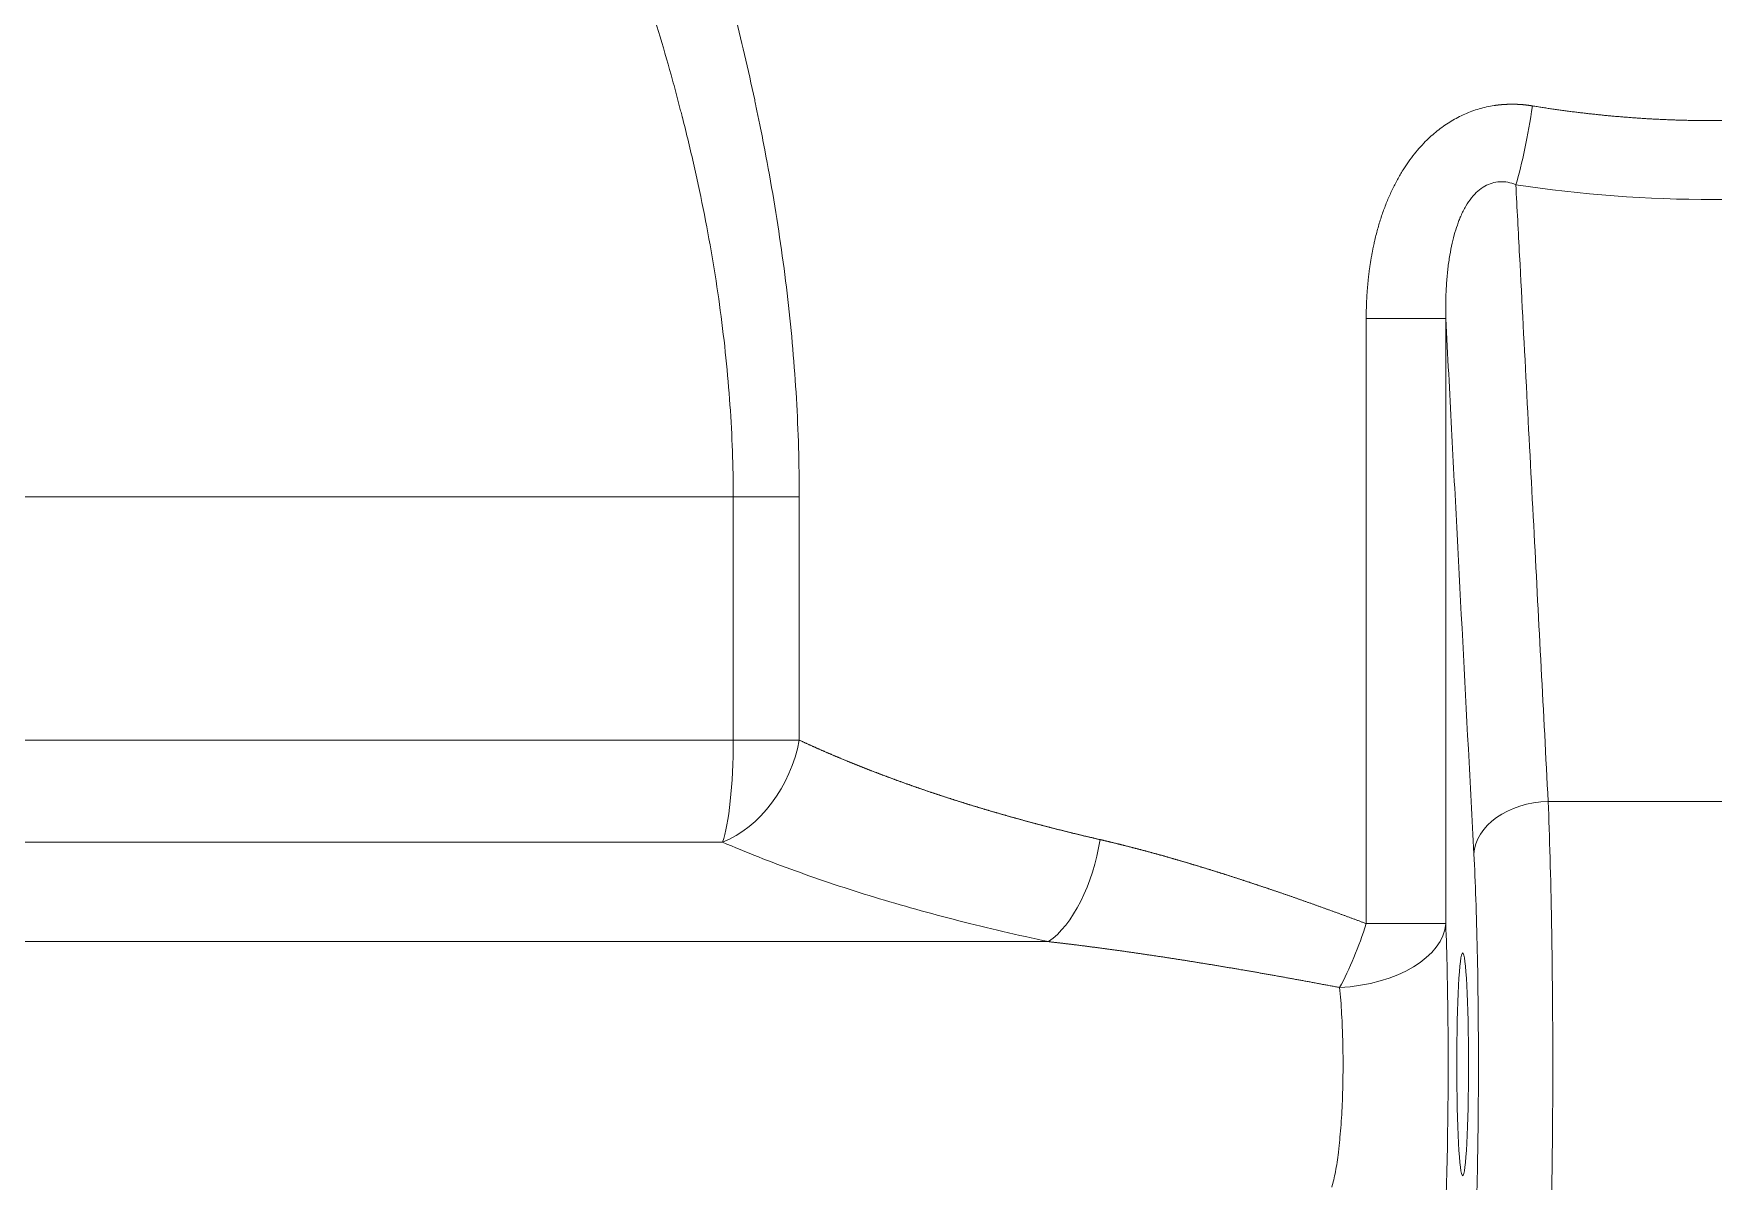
# Model space of a CAD drawing. Header units: millimetres. Extents: x 4664 to 8864, y -38 to 2932.
# Drawn here: x 7849.87 to 7869.52, y 1862 to 1875.44 of the extents above; entities that cross this region are included whole.
import ezdxf

# ---------------------------------------------------------------- set-up
doc = ezdxf.new("R2010")
doc.units = ezdxf.units.MM

msp = doc.modelspace()

# ---------------------------------------------------------------- linework, layer by layer
at = {"lineweight": 5}
for p, q in [((7865.461, 1872.103), (7865.461, 1865.017)), ((7866.392, 1872.103), (7865.461, 1872.103)), ((7866.392, 1865.017), (7866.392, 1872.103)), ((7796.632, 1870.016), (7858.826, 1870.016)), ((7858.053, 1870.016), (7858.053, 1867.166)), ((7858.826, 1867.166), (7858.826, 1870.016)), ((7796.632, 1867.166), (7858.826, 1867.166)), ((7797.159, 1865.971), (7857.928, 1865.971)), ((7866.392, 1865.017), (7865.461, 1865.017)), ((7861.743, 1864.806), (7809.648, 1864.806))]:
    msp.add_line(p, q, dxfattribs=at)
at = {"lineweight": 5, "extrusion": (0, 0, -1)}
for centre, major_axis, ratio, start_param, end_param in [((7867.212, 1874.593), (0.194, 1.291), 0.147239, 1.548635, 2.345114), ((7857.844, 1867.166), (0, -1.306), 0.160054, 4.712389, 5.867354), ((7857.844, 1867.166), (0.512, 1.201), 0.723925, 1.271257, 2.525329), ((7867.59, 1865.832), (0.869, 0.046), 0.706622, 3.215624, 4.749405), ((7861.688, 1866.001), (0.269, 1.278), 0.496345, 1.46651, 2.660432), ((7865.088, 1865.017), (-0.424, -1.235), 0.271308, 4.619582, 5.266853), ((7865.088, 1865.017), (-1.305, -0.048), 0.574398, 3.205572, 4.686148)]:
    msp.add_ellipse(centre, major_axis=major_axis, ratio=ratio, start_param=start_param, end_param=end_param, dxfattribs=at)
msp.add_ellipse((7866.589, 1863.37), major_axis=(0, 1.306), ratio=0.052408, dxfattribs=at)
at = {"lineweight": 5}
for points, knots in [([(7858.826, 1870.016), (7858.826, 1870.207), (7858.82, 1870.591), (7858.795, 1871.168), (7858.753, 1871.746), (7858.695, 1872.326), (7858.62, 1872.908), (7858.53, 1873.492), (7858.46, 1873.882), (7858.404, 1874.175), (7858.385, 1874.273), (7858.355, 1874.419), (7858.34, 1874.493), (7858.322, 1874.578), (7858.313, 1874.621), (7858.308, 1874.643), (7858.306, 1874.653), (7858.305, 1874.659), (7858.304, 1874.661), (7858.304, 1874.663), (7858.304, 1874.663), (7858.304, 1874.664), (7858.304, 1874.664), (7858.304, 1874.664), (7858.304, 1874.664), (7858.304, 1874.664), (7858.266, 1874.84), (7858.187, 1875.193), (7858.059, 1875.722), (7857.922, 1876.251), (7857.825, 1876.604), (7857.726, 1876.957), (7857.675, 1877.133), (7857.571, 1877.486), (7857.518, 1877.662), (7857.411, 1878.015), (7857.357, 1878.191), (7857.274, 1878.455), (7857.232, 1878.588), (7857.183, 1878.742), (7857.159, 1878.819), (7857.147, 1878.858), (7857.14, 1878.877), (7857.137, 1878.886), (7857.136, 1878.891), (7857.135, 1878.894), (7857.135, 1878.895), (7857.134, 1878.895), (7857.134, 1878.896), (7857.134, 1878.896), (7857.134, 1878.896), (7857.134, 1878.896), (7857.03, 1879.224), (7856.925, 1879.548), (7856.77, 1880.026), (7856.667, 1880.342), (7856.516, 1880.809), (7856.369, 1881.269), (7856.226, 1881.721), (7856.135, 1882.018), (7856.068, 1882.239), (7856.035, 1882.349), (7855.998, 1882.476), (7855.979, 1882.54), (7855.97, 1882.572), (7855.965, 1882.587), (7855.963, 1882.595), (7855.962, 1882.599), (7855.961, 1882.601), (7855.961, 1882.602), (7855.961, 1882.603), (7855.961, 1882.603), (7855.961, 1882.603), (7855.875, 1882.899), (7855.796, 1883.186), (7855.653, 1883.738), (7855.59, 1884.005), (7855.48, 1884.518), (7855.434, 1884.764), (7855.361, 1885.238), (7855.334, 1885.464), (7855.318, 1885.681)], [0, 0, 0, 0, 0.03125, 0.0625, 0.09375, 0.125, 0.15625, 0.1875, 0.21875, 0.21875, 0.234375, 0.234375, 0.242187, 0.246094, 0.248047, 0.249023, 0.249512, 0.249756, 0.249878, 0.249939, 0.249969, 0.249985, 0.249992, 0.249996, 0.249996, 0.25, 0.25, 0.28125, 0.3125, 0.34375, 0.375, 0.375, 0.40625, 0.40625, 0.4375, 0.4375, 0.46875, 0.46875, 0.484375, 0.492187, 0.496094, 0.498047, 0.499023, 0.499512, 0.499756, 0.499878, 0.499939, 0.499969, 0.499985, 0.499992, 0.499992, 0.5, 0.5, 0.5625, 0.5625, 0.59375, 0.625, 0.65625, 0.6875, 0.71875, 0.71875, 0.734375, 0.742187, 0.746094, 0.748047, 0.749023, 0.749512, 0.749756, 0.749878, 0.749939, 0.749969, 0.749969, 0.75, 0.75, 0.8125, 0.8125, 0.875, 0.875, 0.9375, 0.9375, 1, 1, 1, 1]), ([(7854.185, 1884.588), (7854.195, 1884.505), (7854.206, 1884.418), (7854.234, 1884.237), (7854.25, 1884.143), (7854.288, 1883.946), (7854.309, 1883.844), (7854.357, 1883.631), (7854.383, 1883.52), (7854.441, 1883.29), (7854.473, 1883.171), (7854.542, 1882.923), (7854.579, 1882.794), (7854.66, 1882.528), (7854.703, 1882.39), (7854.773, 1882.176), (7854.797, 1882.103), (7854.834, 1881.992), (7854.853, 1881.936), (7854.876, 1881.87), (7854.887, 1881.837), (7854.893, 1881.82), (7854.896, 1881.812), (7854.897, 1881.808), (7854.898, 1881.806), (7854.898, 1881.805), (7854.898, 1881.804), (7854.898, 1881.804), (7854.898, 1881.804), (7854.898, 1881.804), (7854.898, 1881.804), (7854.898, 1881.804), (7854.898, 1881.804), (7854.914, 1881.758), (7854.948, 1881.661), (7855.005, 1881.501), (7855.068, 1881.324), (7855.138, 1881.131), (7855.215, 1880.921), (7855.299, 1880.694), (7855.36, 1880.531), (7855.408, 1880.404), (7855.432, 1880.339), (7855.462, 1880.261), (7855.477, 1880.222), (7855.484, 1880.202), (7855.488, 1880.192), (7855.49, 1880.187), (7855.491, 1880.185), (7855.491, 1880.184), (7855.491, 1880.183), (7855.492, 1880.183), (7855.492, 1880.183), (7855.492, 1880.182), (7855.492, 1880.182), (7855.492, 1880.182), (7855.529, 1880.083), (7855.566, 1879.987), (7855.637, 1879.801), (7855.671, 1879.711), (7855.738, 1879.536), (7855.77, 1879.452), (7855.832, 1879.29), (7855.862, 1879.212), (7855.918, 1879.063), (7855.973, 1878.921), (7856.046, 1878.728), (7856.09, 1878.613), (7856.12, 1878.533), (7856.135, 1878.494), (7856.151, 1878.451), (7856.159, 1878.43), (7856.163, 1878.419), (7856.165, 1878.414), (7856.166, 1878.412), (7856.167, 1878.41), (7856.167, 1878.41), (7856.167, 1878.409), (7856.167, 1878.409), (7856.167, 1878.409), (7856.167, 1878.409), (7856.167, 1878.409), (7856.167, 1878.409), (7856.167, 1878.409), (7856.233, 1878.233), (7856.297, 1878.062), (7856.42, 1877.726), (7856.48, 1877.563), (7856.594, 1877.245), (7856.649, 1877.091), (7856.727, 1876.867), (7856.752, 1876.794), (7856.789, 1876.686), (7856.807, 1876.632), (7856.828, 1876.57), (7856.838, 1876.539), (7856.843, 1876.524), (7856.846, 1876.517), (7856.847, 1876.513), (7856.848, 1876.511), (7856.848, 1876.51), (7856.848, 1876.509), (7856.849, 1876.509), (7856.849, 1876.509), (7856.849, 1876.509), (7856.849, 1876.509), (7856.849, 1876.509), (7856.849, 1876.509), (7856.908, 1876.332), (7856.965, 1876.156), (7857.075, 1875.808), (7857.128, 1875.635), (7857.23, 1875.293), (7857.279, 1875.124), (7857.349, 1874.872), (7857.383, 1874.747), (7857.421, 1874.602), (7857.439, 1874.53), (7857.449, 1874.494), (7857.453, 1874.476), (7857.456, 1874.467), (7857.457, 1874.463), (7857.457, 1874.461), (7857.458, 1874.46), (7857.458, 1874.459), (7857.458, 1874.459), (7857.458, 1874.459), (7857.458, 1874.458), (7857.458, 1874.458), (7857.458, 1874.458), (7857.507, 1874.268), (7857.598, 1873.887), (7857.718, 1873.319), (7857.821, 1872.754), (7857.905, 1872.195), (7857.971, 1871.64), (7858.018, 1871.091), (7858.047, 1870.549), (7858.053, 1870.193), (7858.053, 1870.016)], [0, 0, 0, 0, 0.03125, 0.03125, 0.0625, 0.0625, 0.09375, 0.09375, 0.125, 0.125, 0.15625, 0.15625, 0.1875, 0.1875, 0.21875, 0.21875, 0.234375, 0.234375, 0.242188, 0.246094, 0.248047, 0.249023, 0.249512, 0.249756, 0.249878, 0.249939, 0.249969, 0.249985, 0.249992, 0.249996, 0.249998, 0.249998, 0.25, 0.25, 0.265625, 0.28125, 0.296875, 0.3125, 0.328125, 0.34375, 0.359375, 0.359375, 0.367188, 0.371094, 0.373047, 0.374023, 0.374512, 0.374756, 0.374878, 0.374939, 0.374969, 0.374985, 0.374992, 0.374996, 0.374996, 0.375, 0.375, 0.390625, 0.390625, 0.40625, 0.40625, 0.421875, 0.421875, 0.4375, 0.4375, 0.453125, 0.46875, 0.484375, 0.484375, 0.492188, 0.496094, 0.498047, 0.499023, 0.499512, 0.499756, 0.499878, 0.499939, 0.499969, 0.499985, 0.499992, 0.499996, 0.499998, 0.499998, 0.5, 0.5, 0.53125, 0.53125, 0.5625, 0.5625, 0.59375, 0.59375, 0.609375, 0.609375, 0.617188, 0.621094, 0.623047, 0.624023, 0.624512, 0.624756, 0.624878, 0.624939, 0.624969, 0.624985, 0.624992, 0.624996, 0.624998, 0.624998, 0.625, 0.625, 0.65625, 0.65625, 0.6875, 0.6875, 0.71875, 0.71875, 0.734375, 0.742188, 0.746094, 0.748047, 0.749023, 0.749512, 0.749756, 0.749878, 0.749939, 0.749969, 0.749985, 0.749992, 0.749996, 0.749996, 0.75, 0.75, 0.78125, 0.8125, 0.84375, 0.875, 0.90625, 0.9375, 0.96875, 1, 1, 1, 1]), ([(7867.406, 1874.593), (7867.404, 1874.593), (7867.401, 1874.594), (7867.396, 1874.595), (7867.39, 1874.595), (7867.385, 1874.596), (7867.379, 1874.597), (7867.374, 1874.598), (7867.369, 1874.599), (7867.363, 1874.599), (7867.358, 1874.6), (7867.353, 1874.601), (7867.347, 1874.601), (7867.342, 1874.602), (7867.337, 1874.603), (7867.331, 1874.603), (7867.326, 1874.604), (7867.321, 1874.605), (7867.315, 1874.605), (7867.31, 1874.606), (7867.305, 1874.606), (7867.299, 1874.607), (7867.294, 1874.607), (7867.289, 1874.608), (7867.283, 1874.608), (7867.278, 1874.608), (7867.273, 1874.609), (7867.267, 1874.609), (7867.262, 1874.61), (7867.257, 1874.61), (7867.251, 1874.61), (7867.246, 1874.611), (7867.241, 1874.611), (7867.235, 1874.611), (7867.23, 1874.611), (7867.225, 1874.612), (7867.219, 1874.612), (7867.214, 1874.612), (7867.209, 1874.612), (7867.204, 1874.612), (7867.198, 1874.612), (7867.193, 1874.612), (7867.188, 1874.613), (7867.182, 1874.613), (7867.177, 1874.613), (7867.172, 1874.613), (7867.167, 1874.613), (7867.161, 1874.613), (7867.156, 1874.613), (7867.151, 1874.613), (7867.146, 1874.612), (7867.14, 1874.612), (7867.135, 1874.612), (7867.13, 1874.612), (7867.124, 1874.612), (7867.119, 1874.612), (7867.114, 1874.612), (7867.109, 1874.611), (7867.103, 1874.611), (7867.098, 1874.611), (7867.093, 1874.611), (7867.088, 1874.61), (7867.082, 1874.61), (7867.077, 1874.61), (7867.072, 1874.609), (7867.067, 1874.609), (7867.062, 1874.609), (7867.056, 1874.608), (7867.051, 1874.608), (7867.046, 1874.607), (7867.041, 1874.607), (7867.035, 1874.606), (7867.03, 1874.606), (7867.025, 1874.605), (7867.02, 1874.605), (7867.015, 1874.604), (7867.009, 1874.604), (7867.004, 1874.603), (7866.999, 1874.602), (7866.994, 1874.602), (7866.988, 1874.601), (7866.983, 1874.6), (7866.978, 1874.6), (7866.973, 1874.599), (7866.968, 1874.598), (7866.963, 1874.597), (7866.93, 1874.592), (7866.869, 1874.581), (7866.782, 1874.559), (7866.698, 1874.531), (7866.614, 1874.497), (7866.534, 1874.458), (7866.456, 1874.415), (7866.381, 1874.367), (7866.309, 1874.314), (7866.239, 1874.256), (7866.167, 1874.19), (7866.095, 1874.115), (7866.023, 1874.03), (7865.955, 1873.939), (7865.9, 1873.857), (7865.857, 1873.786), (7865.825, 1873.729), (7865.794, 1873.67), (7865.764, 1873.61), (7865.736, 1873.548), (7865.708, 1873.485), (7865.683, 1873.42), (7865.658, 1873.354), (7865.635, 1873.287), (7865.614, 1873.218), (7865.594, 1873.148), (7865.575, 1873.076), (7865.562, 1873.022), (7865.554, 1872.987), (7865.55, 1872.971), (7865.547, 1872.955), (7865.543, 1872.939), (7865.54, 1872.923), (7865.537, 1872.907), (7865.534, 1872.891), (7865.531, 1872.875), (7865.528, 1872.858), (7865.525, 1872.842), (7865.522, 1872.826), (7865.519, 1872.809), (7865.516, 1872.793), (7865.513, 1872.777), (7865.511, 1872.76), (7865.508, 1872.744), (7865.506, 1872.727), (7865.503, 1872.71), (7865.501, 1872.694), (7865.498, 1872.677), (7865.496, 1872.66), (7865.494, 1872.643), (7865.492, 1872.627), (7865.49, 1872.61), (7865.488, 1872.593), (7865.486, 1872.576), (7865.484, 1872.559), (7865.483, 1872.542), (7865.481, 1872.525), (7865.479, 1872.508), (7865.478, 1872.49), (7865.476, 1872.473), (7865.475, 1872.456), (7865.473, 1872.439), (7865.472, 1872.421), (7865.471, 1872.404), (7865.47, 1872.387), (7865.469, 1872.369), (7865.468, 1872.352), (7865.467, 1872.334), (7865.466, 1872.317), (7865.465, 1872.299), (7865.465, 1872.281), (7865.464, 1872.264), (7865.463, 1872.246), (7865.463, 1872.228), (7865.462, 1872.21), (7865.462, 1872.192), (7865.462, 1872.175), (7865.461, 1872.157), (7865.461, 1872.139), (7865.461, 1872.121), (7865.461, 1872.109), (7865.461, 1872.103)], [0, 0, 0, 0, 0.00151, 0.003018, 0.004525, 0.00603, 0.007534, 0.009037, 0.010539, 0.012039, 0.013539, 0.015037, 0.016533, 0.018029, 0.019523, 0.021017, 0.022509, 0.024, 0.02549, 0.026979, 0.028466, 0.029953, 0.031439, 0.032924, 0.034408, 0.035891, 0.037373, 0.038854, 0.040334, 0.041813, 0.043292, 0.044769, 0.046246, 0.047722, 0.049197, 0.050672, 0.052146, 0.053619, 0.055091, 0.056563, 0.058034, 0.059504, 0.060974, 0.062443, 0.063912, 0.06538, 0.066847, 0.068314, 0.069781, 0.071247, 0.072713, 0.074178, 0.075643, 0.077107, 0.078571, 0.080035, 0.081498, 0.082961, 0.084424, 0.085886, 0.087348, 0.08881, 0.090272, 0.091733, 0.093195, 0.094656, 0.096117, 0.097578, 0.099039, 0.1005, 0.101961, 0.103421, 0.104882, 0.106343, 0.107804, 0.109264, 0.110725, 0.112186, 0.113648, 0.115109, 0.11657, 0.118032, 0.119494, 0.120956, 0.122418, 0.12388, 0.125343, 0.150333, 0.175236, 0.200157, 0.2252, 0.250468, 0.275045, 0.299772, 0.324733, 0.350014, 0.375695, 0.406133, 0.437043, 0.468537, 0.500723, 0.518827, 0.537069, 0.555462, 0.574023, 0.592765, 0.611703, 0.63085, 0.65022, 0.669826, 0.68968, 0.709794, 0.73018, 0.750847, 0.755337, 0.759834, 0.764336, 0.768846, 0.773362, 0.777885, 0.782416, 0.786953, 0.791497, 0.796049, 0.800608, 0.805174, 0.809748, 0.81433, 0.81892, 0.823517, 0.828122, 0.832736, 0.837357, 0.841987, 0.846625, 0.851272, 0.855927, 0.860591, 0.865263, 0.869945, 0.874635, 0.879334, 0.884043, 0.88876, 0.893487, 0.898223, 0.902969, 0.907724, 0.912489, 0.917264, 0.922048, 0.926842, 0.931646, 0.936461, 0.941285, 0.94612, 0.950965, 0.95582, 0.960686, 0.965562, 0.970449, 0.975347, 0.980256, 0.985175, 0.990106, 0.995047, 1, 1, 1, 1]), ([(7871.642, 1874.593), (7871.637, 1874.592), (7871.627, 1874.591), (7871.613, 1874.588), (7871.598, 1874.586), (7871.584, 1874.584), (7871.57, 1874.581), (7871.555, 1874.579), (7871.541, 1874.577), (7871.526, 1874.574), (7871.512, 1874.572), (7871.498, 1874.57), (7871.483, 1874.568), (7871.469, 1874.566), (7871.454, 1874.564), (7871.44, 1874.561), (7871.425, 1874.559), (7871.411, 1874.557), (7871.397, 1874.555), (7871.382, 1874.553), (7871.368, 1874.551), (7871.353, 1874.549), (7871.339, 1874.547), (7871.324, 1874.545), (7871.31, 1874.543), (7871.296, 1874.541), (7871.281, 1874.539), (7871.267, 1874.537), (7871.252, 1874.535), (7871.238, 1874.533), (7871.223, 1874.531), (7871.209, 1874.529), (7871.194, 1874.527), (7871.18, 1874.525), (7871.165, 1874.524), (7871.151, 1874.522), (7871.137, 1874.52), (7871.122, 1874.518), (7871.108, 1874.516), (7871.093, 1874.515), (7871.079, 1874.513), (7871.064, 1874.511), (7871.05, 1874.509), (7871.035, 1874.508), (7871.021, 1874.506), (7871.006, 1874.504), (7870.992, 1874.503), (7870.977, 1874.501), (7870.963, 1874.5), (7870.949, 1874.498), (7870.934, 1874.496), (7870.92, 1874.495), (7870.905, 1874.493), (7870.891, 1874.492), (7870.876, 1874.49), (7870.862, 1874.489), (7870.847, 1874.487), (7870.833, 1874.486), (7870.818, 1874.484), (7870.804, 1874.483), (7870.789, 1874.481), (7870.775, 1874.48), (7870.76, 1874.479), (7870.746, 1874.477), (7870.731, 1874.476), (7870.717, 1874.475), (7870.702, 1874.473), (7870.688, 1874.472), (7870.673, 1874.471), (7870.659, 1874.469), (7870.644, 1874.468), (7870.63, 1874.467), (7870.615, 1874.466), (7870.601, 1874.464), (7870.586, 1874.463), (7870.572, 1874.462), (7870.557, 1874.461), (7870.543, 1874.46), (7870.528, 1874.459), (7870.514, 1874.458), (7870.499, 1874.456), (7870.485, 1874.455), (7870.47, 1874.454), (7870.456, 1874.453), (7870.441, 1874.452), (7870.427, 1874.451), (7870.412, 1874.45), (7870.398, 1874.449), (7870.383, 1874.448), (7870.369, 1874.447), (7870.354, 1874.446), (7870.34, 1874.445), (7870.325, 1874.445), (7870.311, 1874.444), (7870.296, 1874.443), (7870.282, 1874.442), (7870.267, 1874.441), (7870.253, 1874.44), (7870.238, 1874.439), (7870.224, 1874.439), (7870.209, 1874.438), (7870.195, 1874.437), (7870.18, 1874.436), (7870.166, 1874.436), (7870.151, 1874.435), (7870.137, 1874.434), (7870.122, 1874.434), (7870.108, 1874.433), (7870.093, 1874.432), (7870.079, 1874.432), (7870.064, 1874.431), (7870.05, 1874.43), (7870.035, 1874.43), (7870.021, 1874.429), (7870.006, 1874.429), (7869.992, 1874.428), (7869.977, 1874.428), (7869.963, 1874.427), (7869.948, 1874.427), (7869.934, 1874.426), (7869.919, 1874.426), (7869.905, 1874.425), (7869.89, 1874.425), (7869.876, 1874.425), (7869.861, 1874.424), (7869.846, 1874.424), (7869.832, 1874.424), (7869.817, 1874.423), (7869.803, 1874.423), (7869.788, 1874.423), (7869.774, 1874.422), (7869.759, 1874.422), (7869.745, 1874.422), (7869.73, 1874.421), (7869.716, 1874.421), (7869.701, 1874.421), (7869.687, 1874.421), (7869.672, 1874.421), (7869.658, 1874.421), (7869.643, 1874.42), (7869.629, 1874.42), (7869.614, 1874.42), (7869.6, 1874.42), (7869.585, 1874.42), (7869.571, 1874.42), (7869.556, 1874.42), (7869.542, 1874.42), (7869.531, 1874.42), (7869.516, 1874.42), (7869.496, 1874.42), (7869.467, 1874.42), (7869.439, 1874.42), (7869.411, 1874.42), (7869.382, 1874.421), (7869.354, 1874.421), (7869.326, 1874.421), (7869.298, 1874.422), (7869.269, 1874.422), (7869.241, 1874.423), (7869.213, 1874.424), (7869.184, 1874.424), (7869.156, 1874.425), (7869.128, 1874.426), (7869.1, 1874.427), (7869.071, 1874.428), (7869.043, 1874.429), (7869.015, 1874.43), (7868.986, 1874.431), (7868.958, 1874.432), (7868.93, 1874.433), (7868.901, 1874.435), (7868.873, 1874.436), (7868.845, 1874.438), (7868.817, 1874.439), (7868.788, 1874.441), (7868.76, 1874.442), (7868.732, 1874.444), (7868.703, 1874.446), (7868.675, 1874.448), (7868.647, 1874.449), (7868.619, 1874.451), (7868.59, 1874.453), (7868.562, 1874.455), (7868.534, 1874.458), (7868.506, 1874.46), (7868.477, 1874.462), (7868.449, 1874.464), (7868.421, 1874.467), (7868.392, 1874.469), (7868.364, 1874.472), (7868.336, 1874.474), (7868.308, 1874.477), (7868.279, 1874.479), (7868.251, 1874.482), (7868.223, 1874.485), (7868.195, 1874.488), (7868.167, 1874.491), (7868.138, 1874.494), (7868.11, 1874.497), (7868.082, 1874.5), (7868.054, 1874.503), (7868.025, 1874.506), (7867.997, 1874.51), (7867.969, 1874.513), (7867.941, 1874.516), (7867.913, 1874.52), (7867.884, 1874.523), (7867.856, 1874.527), (7867.828, 1874.531), (7867.8, 1874.534), (7867.772, 1874.538), (7867.744, 1874.542), (7867.715, 1874.546), (7867.687, 1874.55), (7867.659, 1874.554), (7867.631, 1874.558), (7867.603, 1874.562), (7867.575, 1874.566), (7867.547, 1874.571), (7867.519, 1874.575), (7867.491, 1874.579), (7867.462, 1874.584), (7867.434, 1874.588), (7867.416, 1874.591), (7867.406, 1874.593)], [0, 0, 0, 0, 0.003455, 0.00691, 0.010363, 0.013817, 0.017269, 0.020721, 0.024172, 0.027622, 0.031072, 0.034521, 0.037969, 0.041417, 0.044864, 0.048311, 0.051757, 0.055202, 0.058647, 0.062091, 0.065534, 0.068977, 0.072419, 0.07586, 0.079301, 0.082742, 0.086181, 0.08962, 0.093059, 0.096497, 0.099934, 0.103371, 0.106807, 0.110243, 0.113678, 0.117113, 0.120547, 0.12398, 0.127413, 0.130845, 0.134277, 0.137708, 0.141139, 0.144569, 0.147999, 0.151428, 0.154857, 0.158285, 0.161713, 0.16514, 0.168566, 0.171992, 0.175418, 0.178843, 0.182268, 0.185692, 0.189116, 0.192539, 0.195962, 0.199384, 0.202806, 0.206228, 0.209649, 0.213069, 0.216489, 0.219909, 0.223328, 0.226747, 0.230165, 0.233583, 0.237001, 0.240418, 0.243835, 0.247251, 0.250667, 0.254082, 0.257497, 0.260912, 0.264327, 0.26774, 0.271154, 0.274567, 0.27798, 0.281393, 0.284805, 0.288217, 0.291628, 0.295039, 0.29845, 0.30186, 0.305271, 0.30868, 0.31209, 0.315499, 0.318908, 0.322316, 0.325724, 0.329132, 0.33254, 0.335947, 0.339354, 0.342761, 0.346167, 0.349574, 0.35298, 0.356385, 0.359791, 0.363196, 0.3666, 0.370005, 0.373409, 0.376814, 0.380217, 0.383621, 0.387024, 0.390428, 0.39383, 0.397233, 0.400636, 0.404038, 0.40744, 0.410842, 0.414244, 0.417645, 0.421047, 0.424448, 0.427849, 0.431249, 0.43465, 0.43805, 0.441451, 0.444851, 0.448251, 0.451651, 0.45505, 0.45845, 0.461849, 0.465248, 0.468647, 0.472046, 0.475445, 0.478844, 0.482243, 0.485641, 0.48904, 0.492438, 0.495836, 0.499234, 0.5, 0.506625, 0.513251, 0.519877, 0.526504, 0.533131, 0.539758, 0.546386, 0.553015, 0.559644, 0.566273, 0.572904, 0.579535, 0.586166, 0.592799, 0.599432, 0.606066, 0.612701, 0.619337, 0.625973, 0.632611, 0.639249, 0.645889, 0.652529, 0.659171, 0.665813, 0.672457, 0.679102, 0.685748, 0.692395, 0.699043, 0.705693, 0.712344, 0.718997, 0.72565, 0.732305, 0.738962, 0.74562, 0.752279, 0.75894, 0.765603, 0.772267, 0.778932, 0.7856, 0.792269, 0.798939, 0.805612, 0.812286, 0.818962, 0.82564, 0.832319, 0.839001, 0.845684, 0.85237, 0.859057, 0.865746, 0.872438, 0.879131, 0.885826, 0.892524, 0.899224, 0.905926, 0.91263, 0.919337, 0.926045, 0.932756, 0.93947, 0.946185, 0.952904, 0.959624, 0.966347, 0.973073, 0.979801, 0.986531, 0.993264, 1, 1, 1, 1]), ([(7866.392, 1872.103), (7866.391, 1872.169), (7866.391, 1872.234), (7866.393, 1872.36), (7866.395, 1872.421), (7866.402, 1872.538), (7866.407, 1872.595), (7866.418, 1872.704), (7866.425, 1872.756), (7866.441, 1872.857), (7866.45, 1872.905), (7866.469, 1872.996), (7866.48, 1873.04), (7866.502, 1873.122), (7866.514, 1873.161), (7866.534, 1873.216), (7866.543, 1873.243), (7866.555, 1873.272), (7866.561, 1873.287), (7866.564, 1873.294), (7866.566, 1873.297), (7866.567, 1873.299), (7866.567, 1873.3), (7866.567, 1873.3), (7866.567, 1873.3), (7866.567, 1873.301), (7866.567, 1873.301), (7866.567, 1873.301), (7866.567, 1873.301), (7866.567, 1873.301), (7866.586, 1873.343), (7866.606, 1873.382), (7866.648, 1873.454), (7866.671, 1873.487), (7866.718, 1873.546), (7866.743, 1873.572), (7866.794, 1873.617), (7866.821, 1873.637), (7866.876, 1873.668), (7866.905, 1873.68), (7866.963, 1873.698), (7866.993, 1873.703), (7867.054, 1873.706), (7867.085, 1873.704), (7867.148, 1873.692), (7867.18, 1873.683), (7867.212, 1873.669)], [0, 0, 0, 0, 0.0625, 0.0625, 0.125, 0.125, 0.1875, 0.1875, 0.25, 0.25, 0.3125, 0.3125, 0.375, 0.375, 0.4375, 0.4375, 0.46875, 0.484375, 0.492188, 0.496094, 0.498047, 0.499023, 0.499512, 0.499756, 0.499878, 0.499939, 0.499969, 0.499985, 0.499985, 0.5, 0.5, 0.5625, 0.5625, 0.625, 0.625, 0.6875, 0.6875, 0.75, 0.75, 0.8125, 0.8125, 0.875, 0.875, 0.9375, 0.9375, 1, 1, 1, 1]), ([(7867.212, 1873.669), (7867.974, 1873.555), (7868.75, 1873.496), (7870.304, 1873.497), (7871.074, 1873.555), (7871.836, 1873.669)], [0, 0, 0, 0, 0.5, 0.5, 1, 1, 1, 1]), ([(7867.212, 1873.669), (7867.226, 1873.393), (7867.241, 1873.117), (7867.312, 1871.754), (7867.369, 1870.667), (7867.481, 1868.536), (7867.536, 1867.492), (7867.59, 1866.448)], [0, 0, 0, 0, 0.114698, 0.114698, 0.566236, 0.566236, 1, 1, 1, 1]), ([(7866.721, 1865.832), (7866.699, 1866.242), (7866.678, 1866.652), (7866.612, 1867.902), (7866.568, 1868.741), (7866.503, 1869.99), (7866.481, 1870.401), (7866.437, 1871.241), (7866.415, 1871.672), (7866.392, 1872.103)], [0, 0, 0, 0, 0.196221, 0.196221, 0.597749, 0.597749, 0.793971, 0.793971, 1, 1, 1, 1]), ([(7862.347, 1866.001), (7862.342, 1866.002), (7862.332, 1866.004), (7862.316, 1866.008), (7862.301, 1866.011), (7862.286, 1866.015), (7862.271, 1866.018), (7862.256, 1866.022), (7862.241, 1866.026), (7862.225, 1866.029), (7862.21, 1866.033), (7862.195, 1866.036), (7862.18, 1866.04), (7862.165, 1866.043), (7862.15, 1866.047), (7862.135, 1866.051), (7862.119, 1866.054), (7862.104, 1866.058), (7862.089, 1866.062), (7862.074, 1866.065), (7862.059, 1866.069), (7862.044, 1866.073), (7862.029, 1866.076), (7862.014, 1866.08), (7861.999, 1866.084), (7861.984, 1866.087), (7861.969, 1866.091), (7861.954, 1866.095), (7861.939, 1866.099), (7861.924, 1866.102), (7861.909, 1866.106), (7861.894, 1866.11), (7861.879, 1866.114), (7861.864, 1866.117), (7861.849, 1866.121), (7861.834, 1866.125), (7861.819, 1866.129), (7861.804, 1866.133), (7861.789, 1866.136), (7861.774, 1866.14), (7861.76, 1866.144), (7861.745, 1866.148), (7861.73, 1866.152), (7861.715, 1866.156), (7861.7, 1866.159), (7861.685, 1866.163), (7861.67, 1866.167), (7861.656, 1866.171), (7861.641, 1866.175), (7861.626, 1866.179), (7861.611, 1866.183), (7861.596, 1866.187), (7861.582, 1866.191), (7861.567, 1866.195), (7861.552, 1866.199), (7861.537, 1866.203), (7861.523, 1866.207), (7861.508, 1866.21), (7861.493, 1866.214), (7861.479, 1866.218), (7861.464, 1866.222), (7861.449, 1866.226), (7861.434, 1866.231), (7861.42, 1866.235), (7861.405, 1866.239), (7861.39, 1866.243), (7861.376, 1866.247), (7861.361, 1866.251), (7861.347, 1866.255), (7861.332, 1866.259), (7861.317, 1866.263), (7861.303, 1866.267), (7861.288, 1866.271), (7861.274, 1866.275), (7861.259, 1866.279), (7861.245, 1866.284), (7861.23, 1866.288), (7861.216, 1866.292), (7861.201, 1866.296), (7861.187, 1866.3), (7861.172, 1866.304), (7861.158, 1866.309), (7861.143, 1866.313), (7861.129, 1866.317), (7861.114, 1866.321), (7861.1, 1866.325), (7861.085, 1866.33), (7861.071, 1866.334), (7861.056, 1866.338), (7861.042, 1866.342), (7861.028, 1866.347), (7861.013, 1866.351), (7860.999, 1866.355), (7860.985, 1866.359), (7860.97, 1866.364), (7860.956, 1866.368), (7860.942, 1866.372), (7860.927, 1866.377), (7860.913, 1866.381), (7860.899, 1866.385), (7860.884, 1866.39), (7860.87, 1866.394), (7860.856, 1866.398), (7860.842, 1866.403), (7860.827, 1866.407), (7860.813, 1866.411), (7860.799, 1866.416), (7860.785, 1866.42), (7860.771, 1866.425), (7860.757, 1866.429), (7860.742, 1866.434), (7860.728, 1866.438), (7860.714, 1866.442), (7860.7, 1866.447), (7860.686, 1866.451), (7860.672, 1866.456), (7860.658, 1866.46), (7860.644, 1866.465), (7860.629, 1866.469), (7860.615, 1866.474), (7860.601, 1866.478), (7860.587, 1866.483), (7860.573, 1866.487), (7860.559, 1866.492), (7860.545, 1866.496), (7860.531, 1866.501), (7860.517, 1866.506), (7860.503, 1866.51), (7860.489, 1866.515), (7860.476, 1866.519), (7860.462, 1866.524), (7860.448, 1866.529), (7860.434, 1866.533), (7860.42, 1866.538), (7860.406, 1866.542), (7860.392, 1866.547), (7860.378, 1866.552), (7860.364, 1866.556), (7860.351, 1866.561), (7860.337, 1866.566), (7860.323, 1866.57), (7860.309, 1866.575), (7860.295, 1866.58), (7860.282, 1866.584), (7860.268, 1866.589), (7860.254, 1866.594), (7860.24, 1866.599), (7860.227, 1866.603), (7860.213, 1866.608), (7860.199, 1866.613), (7860.186, 1866.618), (7860.172, 1866.622), (7860.158, 1866.627), (7860.145, 1866.632), (7860.131, 1866.637), (7860.117, 1866.642), (7860.104, 1866.647), (7860.09, 1866.651), (7860.077, 1866.656), (7860.063, 1866.661), (7860.05, 1866.666), (7860.036, 1866.671), (7860.023, 1866.676), (7860.009, 1866.68), (7859.996, 1866.685), (7859.982, 1866.69), (7859.969, 1866.695), (7859.955, 1866.7), (7859.942, 1866.705), (7859.928, 1866.71), (7859.915, 1866.715), (7859.901, 1866.72), (7859.888, 1866.725), (7859.875, 1866.73), (7859.861, 1866.735), (7859.848, 1866.74), (7859.835, 1866.745), (7859.821, 1866.75), (7859.808, 1866.755), (7859.795, 1866.76), (7859.781, 1866.765), (7859.768, 1866.77), (7859.755, 1866.775), (7859.742, 1866.78), (7859.728, 1866.785), (7859.715, 1866.79), (7859.702, 1866.795), (7859.689, 1866.8), (7859.676, 1866.805), (7859.662, 1866.81), (7859.649, 1866.816), (7859.636, 1866.821), (7859.623, 1866.826), (7859.61, 1866.831), (7859.597, 1866.836), (7859.584, 1866.841), (7859.571, 1866.846), (7859.558, 1866.852), (7859.545, 1866.857), (7859.532, 1866.862), (7859.519, 1866.867), (7859.506, 1866.872), (7859.493, 1866.878), (7859.48, 1866.883), (7859.467, 1866.888), (7859.454, 1866.893), (7859.441, 1866.898), (7859.428, 1866.904), (7859.415, 1866.909), (7859.402, 1866.914), (7859.389, 1866.92), (7859.377, 1866.925), (7859.364, 1866.93), (7859.351, 1866.935), (7859.338, 1866.941), (7859.325, 1866.946), (7859.312, 1866.951), (7859.3, 1866.957), (7859.287, 1866.962), (7859.274, 1866.967), (7859.262, 1866.973), (7859.249, 1866.978), (7859.236, 1866.984), (7859.223, 1866.989), (7859.211, 1866.994), (7859.198, 1867), (7859.186, 1867.005), (7859.173, 1867.011), (7859.16, 1867.016), (7859.148, 1867.021), (7859.135, 1867.027), (7859.123, 1867.032), (7859.11, 1867.038), (7859.098, 1867.043), (7859.085, 1867.049), (7859.073, 1867.054), (7859.06, 1867.06), (7859.048, 1867.065), (7859.035, 1867.071), (7859.023, 1867.076), (7859.01, 1867.082), (7858.998, 1867.087), (7858.986, 1867.093), (7858.973, 1867.099), (7858.961, 1867.104), (7858.949, 1867.11), (7858.936, 1867.115), (7858.924, 1867.121), (7858.912, 1867.127), (7858.899, 1867.132), (7858.887, 1867.138), (7858.875, 1867.143), (7858.863, 1867.149), (7858.85, 1867.155), (7858.838, 1867.16), (7858.83, 1867.164), (7858.826, 1867.166)], [0, 0, 0, 0, 0.0038, 0.007601, 0.011403, 0.015206, 0.01901, 0.022815, 0.026621, 0.030428, 0.034236, 0.038046, 0.041856, 0.045667, 0.049479, 0.053293, 0.057107, 0.060922, 0.064739, 0.068556, 0.072375, 0.076194, 0.080015, 0.083837, 0.087659, 0.091483, 0.095308, 0.099134, 0.102961, 0.106789, 0.110618, 0.114448, 0.118279, 0.122111, 0.125944, 0.129778, 0.133613, 0.13745, 0.141287, 0.145125, 0.148965, 0.152805, 0.156647, 0.16049, 0.164333, 0.168178, 0.172024, 0.175871, 0.179719, 0.183568, 0.187418, 0.191269, 0.195121, 0.198974, 0.202828, 0.206684, 0.21054, 0.214398, 0.218256, 0.222116, 0.225976, 0.229838, 0.233701, 0.237565, 0.24143, 0.245296, 0.249163, 0.253031, 0.2569, 0.260771, 0.264642, 0.268514, 0.272388, 0.276263, 0.280138, 0.284015, 0.287893, 0.291772, 0.295652, 0.299533, 0.303415, 0.307298, 0.311183, 0.315068, 0.318954, 0.322842, 0.326731, 0.33062, 0.334511, 0.338403, 0.342296, 0.34619, 0.350085, 0.353982, 0.357879, 0.361777, 0.365677, 0.369577, 0.373479, 0.377382, 0.381286, 0.385191, 0.389097, 0.393004, 0.396912, 0.400822, 0.404732, 0.408644, 0.412556, 0.41647, 0.420385, 0.424301, 0.428218, 0.432136, 0.436055, 0.439976, 0.443897, 0.44782, 0.451744, 0.455668, 0.459594, 0.463521, 0.467449, 0.471379, 0.475309, 0.47924, 0.483173, 0.487106, 0.491041, 0.494977, 0.498914, 0.502852, 0.506791, 0.510732, 0.514673, 0.518616, 0.522559, 0.526504, 0.53045, 0.534397, 0.538345, 0.542294, 0.546245, 0.550196, 0.554149, 0.558103, 0.562058, 0.566014, 0.569971, 0.573929, 0.577888, 0.581849, 0.58581, 0.589773, 0.593737, 0.597702, 0.601668, 0.605635, 0.609604, 0.613573, 0.617544, 0.621516, 0.625489, 0.629463, 0.633438, 0.637414, 0.641391, 0.64537, 0.64935, 0.653331, 0.657313, 0.661296, 0.66528, 0.669265, 0.673252, 0.67724, 0.681228, 0.685218, 0.689209, 0.693202, 0.697195, 0.70119, 0.705185, 0.709182, 0.71318, 0.717179, 0.721179, 0.725181, 0.729183, 0.733187, 0.737192, 0.741198, 0.745205, 0.749213, 0.753223, 0.757233, 0.761245, 0.765258, 0.769272, 0.773287, 0.777304, 0.781321, 0.78534, 0.78936, 0.793381, 0.797403, 0.801426, 0.805451, 0.809476, 0.813503, 0.817531, 0.82156, 0.82559, 0.829622, 0.833655, 0.837688, 0.841723, 0.845759, 0.849797, 0.853835, 0.857875, 0.861915, 0.865957, 0.87, 0.874045, 0.87809, 0.882137, 0.886185, 0.890233, 0.894284, 0.898335, 0.902387, 0.906441, 0.910496, 0.914552, 0.918609, 0.922667, 0.926727, 0.930788, 0.934849, 0.938912, 0.942977, 0.947042, 0.951109, 0.955176, 0.959245, 0.963316, 0.967387, 0.971459, 0.975533, 0.979608, 0.983684, 0.987761, 0.99184, 0.995919, 1, 1, 1, 1]), ([(7867.59, 1866.448), (7867.607, 1866.043), (7867.621, 1865.556), (7867.634, 1864.77), (7867.638, 1864.496), (7867.643, 1863.934), (7867.644, 1863.652), (7867.644, 1863.084), (7867.643, 1862.796), (7867.638, 1862.238), (7867.634, 1861.967), (7867.625, 1861.44), (7867.62, 1861.186), (7867.606, 1860.714), (7867.599, 1860.495), (7867.59, 1860.292)], [0, 0, 0, 0, 0.25, 0.25, 0.375, 0.375, 0.5, 0.5, 0.625, 0.625, 0.75, 0.75, 0.875, 0.875, 1, 1, 1, 1]), ([(7865.461, 1865.017), (7865.455, 1865.019), (7865.444, 1865.024), (7865.427, 1865.03), (7865.41, 1865.036), (7865.394, 1865.043), (7865.377, 1865.049), (7865.36, 1865.055), (7865.343, 1865.061), (7865.326, 1865.068), (7865.31, 1865.074), (7865.293, 1865.08), (7865.276, 1865.086), (7865.26, 1865.092), (7865.243, 1865.098), (7865.226, 1865.104), (7865.21, 1865.111), (7865.193, 1865.117), (7865.177, 1865.123), (7865.16, 1865.129), (7865.144, 1865.135), (7865.127, 1865.141), (7865.111, 1865.147), (7865.094, 1865.153), (7865.078, 1865.159), (7865.062, 1865.165), (7865.045, 1865.171), (7865.029, 1865.177), (7865.013, 1865.183), (7864.996, 1865.188), (7864.98, 1865.194), (7864.964, 1865.2), (7864.948, 1865.206), (7864.931, 1865.212), (7864.915, 1865.218), (7864.899, 1865.223), (7864.883, 1865.229), (7864.867, 1865.235), (7864.851, 1865.241), (7864.835, 1865.246), (7864.819, 1865.252), (7864.803, 1865.258), (7864.787, 1865.263), (7864.771, 1865.269), (7864.755, 1865.275), (7864.739, 1865.28), (7864.723, 1865.286), (7864.707, 1865.291), (7864.692, 1865.297), (7864.676, 1865.303), (7864.66, 1865.308), (7864.644, 1865.314), (7864.628, 1865.319), (7864.613, 1865.325), (7864.597, 1865.33), (7864.581, 1865.336), (7864.566, 1865.341), (7864.55, 1865.346), (7864.535, 1865.352), (7864.519, 1865.357), (7864.504, 1865.363), (7864.488, 1865.368), (7864.473, 1865.373), (7864.457, 1865.379), (7864.442, 1865.384), (7864.426, 1865.389), (7864.411, 1865.394), (7864.395, 1865.4), (7864.38, 1865.405), (7864.365, 1865.41), (7864.35, 1865.415), (7864.334, 1865.42), (7864.319, 1865.426), (7864.304, 1865.431), (7864.289, 1865.436), (7864.273, 1865.441), (7864.258, 1865.446), (7864.243, 1865.451), (7864.228, 1865.456), (7864.213, 1865.461), (7864.198, 1865.466), (7864.183, 1865.471), (7864.168, 1865.476), (7864.153, 1865.481), (7864.138, 1865.486), (7864.123, 1865.491), (7864.108, 1865.496), (7864.093, 1865.501), (7864.078, 1865.506), (7864.064, 1865.511), (7864.049, 1865.516), (7864.034, 1865.521), (7864.019, 1865.525), (7864.004, 1865.53), (7863.99, 1865.535), (7863.975, 1865.54), (7863.96, 1865.545), (7863.946, 1865.549), (7863.931, 1865.554), (7863.916, 1865.559), (7863.902, 1865.564), (7863.887, 1865.568), (7863.873, 1865.573), (7863.858, 1865.578), (7863.844, 1865.582), (7863.829, 1865.587), (7863.815, 1865.591), (7863.801, 1865.596), (7863.786, 1865.601), (7863.772, 1865.605), (7863.757, 1865.61), (7863.743, 1865.614), (7863.729, 1865.619), (7863.715, 1865.623), (7863.7, 1865.628), (7863.686, 1865.632), (7863.672, 1865.636), (7863.658, 1865.641), (7863.644, 1865.645), (7863.629, 1865.65), (7863.615, 1865.654), (7863.601, 1865.658), (7863.587, 1865.663), (7863.573, 1865.667), (7863.559, 1865.671), (7863.545, 1865.676), (7863.531, 1865.68), (7863.517, 1865.684), (7863.503, 1865.688), (7863.49, 1865.693), (7863.476, 1865.697), (7863.462, 1865.701), (7863.448, 1865.705), (7863.434, 1865.709), (7863.42, 1865.713), (7863.407, 1865.717), (7863.393, 1865.722), (7863.379, 1865.726), (7863.366, 1865.73), (7863.352, 1865.734), (7863.338, 1865.738), (7863.325, 1865.742), (7863.311, 1865.746), (7863.298, 1865.75), (7863.284, 1865.754), (7863.271, 1865.758), (7863.257, 1865.762), (7863.244, 1865.766), (7863.23, 1865.769), (7863.217, 1865.773), (7863.203, 1865.777), (7863.19, 1865.781), (7863.177, 1865.785), (7863.163, 1865.789), (7863.15, 1865.792), (7863.137, 1865.796), (7863.123, 1865.8), (7863.11, 1865.804), (7863.097, 1865.808), (7863.084, 1865.811), (7863.071, 1865.815), (7863.058, 1865.819), (7863.044, 1865.822), (7863.031, 1865.826), (7863.018, 1865.83), (7863.005, 1865.833), (7862.992, 1865.837), (7862.979, 1865.84), (7862.966, 1865.844), (7862.953, 1865.847), (7862.94, 1865.851), (7862.927, 1865.854), (7862.915, 1865.858), (7862.902, 1865.861), (7862.889, 1865.865), (7862.876, 1865.868), (7862.863, 1865.872), (7862.851, 1865.875), (7862.838, 1865.879), (7862.825, 1865.882), (7862.812, 1865.885), (7862.8, 1865.889), (7862.787, 1865.892), (7862.774, 1865.895), (7862.762, 1865.899), (7862.749, 1865.902), (7862.737, 1865.905), (7862.724, 1865.908), (7862.712, 1865.912), (7862.699, 1865.915), (7862.687, 1865.918), (7862.674, 1865.921), (7862.662, 1865.924), (7862.649, 1865.928), (7862.637, 1865.931), (7862.625, 1865.934), (7862.612, 1865.937), (7862.6, 1865.94), (7862.588, 1865.943), (7862.576, 1865.946), (7862.563, 1865.949), (7862.551, 1865.952), (7862.539, 1865.955), (7862.527, 1865.958), (7862.515, 1865.961), (7862.502, 1865.964), (7862.49, 1865.967), (7862.478, 1865.97), (7862.466, 1865.973), (7862.454, 1865.976), (7862.442, 1865.979), (7862.43, 1865.981), (7862.418, 1865.984), (7862.406, 1865.987), (7862.394, 1865.99), (7862.382, 1865.993), (7862.371, 1865.995), (7862.359, 1865.998), (7862.351, 1866), (7862.347, 1866.001)], [0, 0, 0, 0, 0.005293, 0.01058, 0.015861, 0.021134, 0.026402, 0.031663, 0.036918, 0.042166, 0.047407, 0.052642, 0.057871, 0.063093, 0.068309, 0.073519, 0.078722, 0.083918, 0.089108, 0.094292, 0.099469, 0.10464, 0.109804, 0.114962, 0.120113, 0.125258, 0.130397, 0.135529, 0.140655, 0.145774, 0.150887, 0.155993, 0.161093, 0.166187, 0.171274, 0.176354, 0.181429, 0.186497, 0.191558, 0.196613, 0.201662, 0.206704, 0.21174, 0.216769, 0.221792, 0.226809, 0.231819, 0.236823, 0.241821, 0.246812, 0.251796, 0.256775, 0.261746, 0.266712, 0.271671, 0.276624, 0.28157, 0.28651, 0.291443, 0.296371, 0.301291, 0.306206, 0.311114, 0.316015, 0.320911, 0.3258, 0.330682, 0.335558, 0.340428, 0.345292, 0.350149, 0.355, 0.359844, 0.364682, 0.369514, 0.374339, 0.379158, 0.383971, 0.388777, 0.393577, 0.39837, 0.403158, 0.407938, 0.412713, 0.417481, 0.422243, 0.426999, 0.431748, 0.436491, 0.441227, 0.445958, 0.450682, 0.455399, 0.460111, 0.464816, 0.469514, 0.474207, 0.478893, 0.483572, 0.488246, 0.492913, 0.497574, 0.502228, 0.506877, 0.511518, 0.516154, 0.520783, 0.525406, 0.530023, 0.534634, 0.539238, 0.543836, 0.548427, 0.553013, 0.557592, 0.562165, 0.566731, 0.571291, 0.575845, 0.580393, 0.584935, 0.58947, 0.593999, 0.598521, 0.603038, 0.607548, 0.612052, 0.61655, 0.621041, 0.625526, 0.630005, 0.634478, 0.638944, 0.643404, 0.647858, 0.652306, 0.656748, 0.661183, 0.665612, 0.670035, 0.674452, 0.678862, 0.683266, 0.687664, 0.692056, 0.696442, 0.700821, 0.705194, 0.709561, 0.713922, 0.718277, 0.722625, 0.726967, 0.731303, 0.735633, 0.739957, 0.744274, 0.748586, 0.752891, 0.75719, 0.761482, 0.765769, 0.770049, 0.774324, 0.778592, 0.782854, 0.78711, 0.791359, 0.795603, 0.79984, 0.804071, 0.808297, 0.812515, 0.816728, 0.820935, 0.825136, 0.82933, 0.833518, 0.8377, 0.841876, 0.846046, 0.85021, 0.854368, 0.858519, 0.862665, 0.866804, 0.870938, 0.875065, 0.879186, 0.883301, 0.88741, 0.891513, 0.895609, 0.8997, 0.903785, 0.907863, 0.911936, 0.916002, 0.920062, 0.924117, 0.928165, 0.932207, 0.936243, 0.940273, 0.944297, 0.948315, 0.952327, 0.956333, 0.960333, 0.964327, 0.968314, 0.972296, 0.976272, 0.980242, 0.984205, 0.988163, 0.992115, 0.99606, 1, 1, 1, 1]), ([(7857.928, 1865.971), (7858.202, 1865.854), (7858.487, 1865.741), (7859.079, 1865.527), (7859.386, 1865.424), (7860.023, 1865.23), (7860.352, 1865.138), (7861.032, 1864.965), (7861.382, 1864.883), (7861.743, 1864.806)], [0, 0, 0, 0, 0.25, 0.25, 0.5, 0.5, 0.75, 0.75, 1, 1, 1, 1]), ([(7866.721, 1860.907), (7866.729, 1861.07), (7866.737, 1861.245), (7866.75, 1861.622), (7866.756, 1861.826), (7866.765, 1862.247), (7866.768, 1862.464), (7866.773, 1862.911), (7866.774, 1863.141), (7866.774, 1863.823), (7866.77, 1864.281), (7866.751, 1865.119), (7866.738, 1865.507), (7866.721, 1865.832)], [0, 0, 0, 0, 0.125, 0.125, 0.25, 0.25, 0.375, 0.375, 0.5, 0.5, 0.75, 0.75, 1, 1, 1, 1]), ([(7866.329, 1860.738), (7866.35, 1860.91), (7866.368, 1861.165), (7866.39, 1861.647), (7866.396, 1861.82), (7866.407, 1862.192), (7866.411, 1862.391), (7866.42, 1863.001), (7866.421, 1863.435), (7866.416, 1864.06), (7866.412, 1864.267), (7866.404, 1864.657), (7866.399, 1864.842), (7866.392, 1865.017)], [0, 0, 0, 0, 0.25, 0.25, 0.375, 0.375, 0.5, 0.5, 0.75, 0.75, 0.875, 0.875, 1, 1, 1, 1]), ([(7861.743, 1864.806), (7861.749, 1864.806), (7861.76, 1864.804), (7861.777, 1864.802), (7861.795, 1864.8), (7861.812, 1864.798), (7861.83, 1864.796), (7861.848, 1864.794), (7861.865, 1864.792), (7861.883, 1864.79), (7861.901, 1864.788), (7861.918, 1864.786), (7861.936, 1864.784), (7861.954, 1864.781), (7861.972, 1864.779), (7861.99, 1864.777), (7862.008, 1864.775), (7862.026, 1864.773), (7862.044, 1864.77), (7862.062, 1864.768), (7862.08, 1864.766), (7862.099, 1864.764), (7862.117, 1864.761), (7862.135, 1864.759), (7862.154, 1864.757), (7862.172, 1864.754), (7862.191, 1864.752), (7862.209, 1864.75), (7862.228, 1864.747), (7862.246, 1864.745), (7862.265, 1864.742), (7862.284, 1864.74), (7862.302, 1864.737), (7862.321, 1864.735), (7862.34, 1864.732), (7862.359, 1864.73), (7862.378, 1864.727), (7862.397, 1864.725), (7862.416, 1864.722), (7862.435, 1864.72), (7862.454, 1864.717), (7862.474, 1864.714), (7862.493, 1864.712), (7862.512, 1864.709), (7862.531, 1864.706), (7862.551, 1864.704), (7862.57, 1864.701), (7862.59, 1864.698), (7862.609, 1864.696), (7862.629, 1864.693), (7862.648, 1864.69), (7862.668, 1864.687), (7862.688, 1864.685), (7862.708, 1864.682), (7862.727, 1864.679), (7862.747, 1864.676), (7862.767, 1864.673), (7862.787, 1864.67), (7862.807, 1864.667), (7862.827, 1864.664), (7862.847, 1864.661), (7862.867, 1864.658), (7862.888, 1864.655), (7862.908, 1864.652), (7862.928, 1864.649), (7862.948, 1864.646), (7862.969, 1864.643), (7862.989, 1864.64), (7863.01, 1864.637), (7863.03, 1864.634), (7863.051, 1864.631), (7863.071, 1864.628), (7863.092, 1864.625), (7863.113, 1864.622), (7863.134, 1864.618), (7863.154, 1864.615), (7863.175, 1864.612), (7863.196, 1864.609), (7863.217, 1864.605), (7863.238, 1864.602), (7863.259, 1864.599), (7863.28, 1864.596), (7863.301, 1864.592), (7863.323, 1864.589), (7863.344, 1864.586), (7863.365, 1864.582), (7863.387, 1864.579), (7863.408, 1864.575), (7863.429, 1864.572), (7863.451, 1864.568), (7863.472, 1864.565), (7863.494, 1864.561), (7863.516, 1864.558), (7863.537, 1864.554), (7863.559, 1864.551), (7863.581, 1864.547), (7863.603, 1864.544), (7863.625, 1864.54), (7863.646, 1864.537), (7863.668, 1864.533), (7863.69, 1864.529), (7863.713, 1864.526), (7863.735, 1864.522), (7863.757, 1864.518), (7863.779, 1864.515), (7863.801, 1864.511), (7863.824, 1864.507), (7863.846, 1864.503), (7863.868, 1864.5), (7863.891, 1864.496), (7863.913, 1864.492), (7863.936, 1864.488), (7863.958, 1864.484), (7863.981, 1864.48), (7864.004, 1864.476), (7864.027, 1864.473), (7864.049, 1864.469), (7864.072, 1864.465), (7864.095, 1864.461), (7864.118, 1864.457), (7864.141, 1864.453), (7864.164, 1864.449), (7864.187, 1864.445), (7864.21, 1864.441), (7864.233, 1864.437), (7864.257, 1864.432), (7864.28, 1864.428), (7864.303, 1864.424), (7864.327, 1864.42), (7864.35, 1864.416), (7864.373, 1864.412), (7864.397, 1864.408), (7864.421, 1864.403), (7864.444, 1864.399), (7864.468, 1864.395), (7864.492, 1864.391), (7864.515, 1864.386), (7864.539, 1864.382), (7864.563, 1864.378), (7864.587, 1864.373), (7864.611, 1864.369), (7864.635, 1864.365), (7864.659, 1864.36), (7864.683, 1864.356), (7864.707, 1864.352), (7864.731, 1864.347), (7864.756, 1864.343), (7864.78, 1864.338), (7864.804, 1864.334), (7864.829, 1864.329), (7864.853, 1864.325), (7864.877, 1864.32), (7864.902, 1864.316), (7864.927, 1864.311), (7864.951, 1864.306), (7864.976, 1864.302), (7865.001, 1864.297), (7865.025, 1864.293), (7865.05, 1864.288), (7865.075, 1864.283), (7865.1, 1864.279), (7865.125, 1864.274), (7865.142, 1864.271), (7865.15, 1864.269)], [0, 0, 0, 0, 0.005187, 0.010387, 0.0156, 0.020825, 0.026064, 0.031314, 0.036578, 0.041854, 0.047143, 0.052445, 0.05776, 0.063087, 0.068427, 0.073779, 0.079145, 0.084523, 0.089914, 0.095318, 0.100734, 0.106163, 0.111605, 0.11706, 0.122527, 0.128007, 0.1335, 0.139006, 0.144525, 0.150056, 0.1556, 0.161157, 0.166726, 0.172308, 0.177903, 0.183511, 0.189132, 0.194765, 0.200411, 0.20607, 0.211742, 0.217427, 0.223124, 0.228834, 0.234557, 0.240293, 0.246041, 0.251802, 0.257576, 0.263363, 0.269163, 0.274975, 0.2808, 0.286638, 0.292489, 0.298353, 0.304229, 0.310119, 0.316021, 0.321936, 0.327863, 0.333804, 0.339757, 0.345723, 0.351702, 0.357694, 0.363699, 0.369716, 0.375746, 0.381789, 0.387845, 0.393914, 0.399995, 0.40609, 0.412197, 0.418317, 0.42445, 0.430596, 0.436754, 0.442926, 0.44911, 0.455307, 0.461517, 0.46774, 0.473975, 0.480224, 0.486485, 0.492759, 0.499046, 0.505346, 0.511659, 0.517984, 0.524323, 0.530674, 0.537038, 0.543415, 0.549805, 0.556207, 0.562623, 0.569051, 0.575493, 0.581947, 0.588414, 0.594894, 0.601386, 0.607892, 0.61441, 0.620942, 0.627486, 0.634043, 0.640613, 0.647196, 0.653791, 0.6604, 0.667021, 0.673656, 0.680303, 0.686963, 0.693636, 0.700321, 0.70702, 0.713732, 0.720456, 0.727193, 0.733944, 0.740707, 0.747483, 0.754271, 0.761073, 0.767888, 0.774715, 0.781556, 0.788409, 0.795275, 0.802154, 0.809046, 0.815951, 0.822868, 0.829799, 0.836742, 0.843699, 0.850668, 0.85765, 0.864645, 0.871653, 0.878674, 0.885708, 0.892754, 0.899814, 0.906886, 0.913971, 0.921069, 0.92818, 0.935304, 0.942441, 0.949591, 0.956754, 0.963929, 0.971117, 0.978319, 0.985533, 0.99276, 1, 1, 1, 1]), ([(7865.15, 1864.269), (7865.155, 1864.221), (7865.159, 1864.171), (7865.167, 1864.067), (7865.17, 1864.014), (7865.177, 1863.906), (7865.179, 1863.851), (7865.183, 1863.739), (7865.185, 1863.682), (7865.188, 1863.567), (7865.189, 1863.51), (7865.19, 1863.395), (7865.19, 1863.337), (7865.189, 1863.223), (7865.188, 1863.166), (7865.186, 1863.082), (7865.185, 1863.054), (7865.184, 1863.012), (7865.183, 1862.991), (7865.183, 1862.967), (7865.182, 1862.955), (7865.182, 1862.949), (7865.182, 1862.946), (7865.182, 1862.945), (7865.182, 1862.944), (7865.182, 1862.944), (7865.182, 1862.943), (7865.179, 1862.889), (7865.177, 1862.836), (7865.171, 1862.73), (7865.167, 1862.678), (7865.16, 1862.577), (7865.155, 1862.527), (7865.148, 1862.454), (7865.146, 1862.431), (7865.142, 1862.396), (7865.14, 1862.378), (7865.138, 1862.358), (7865.137, 1862.348), (7865.136, 1862.343), (7865.136, 1862.341), (7865.136, 1862.34), (7865.135, 1862.339), (7865.135, 1862.339), (7865.135, 1862.339), (7865.135, 1862.339), (7865.135, 1862.338), (7865.135, 1862.338), (7865.13, 1862.299), (7865.125, 1862.26), (7865.114, 1862.184), (7865.107, 1862.148), (7865.094, 1862.079), (7865.087, 1862.047), (7865.073, 1861.986), (7865.065, 1861.958), (7865.057, 1861.933)], [0, 0, 0, 0, 0.0625, 0.0625, 0.125, 0.125, 0.1875, 0.1875, 0.25, 0.25, 0.3125, 0.3125, 0.375, 0.375, 0.4375, 0.4375, 0.46875, 0.46875, 0.484375, 0.492187, 0.496094, 0.498047, 0.499023, 0.499512, 0.499756, 0.499756, 0.5, 0.5, 0.5625, 0.5625, 0.625, 0.625, 0.6875, 0.6875, 0.71875, 0.71875, 0.734375, 0.742187, 0.746094, 0.748047, 0.749023, 0.749512, 0.749756, 0.749878, 0.749939, 0.749969, 0.749969, 0.75, 0.75, 0.8125, 0.8125, 0.875, 0.875, 0.9375, 0.9375, 1, 1, 1, 1])]:
    msp.add_open_spline(points, degree=3, knots=knots, dxfattribs=at)
msp.add_open_spline([(7867.59, 1866.448), (7868.879, 1866.448), (7870.168, 1866.448), (7871.458, 1866.448)], degree=3, dxfattribs=at)

doc.saveas('drawing.dxf')
